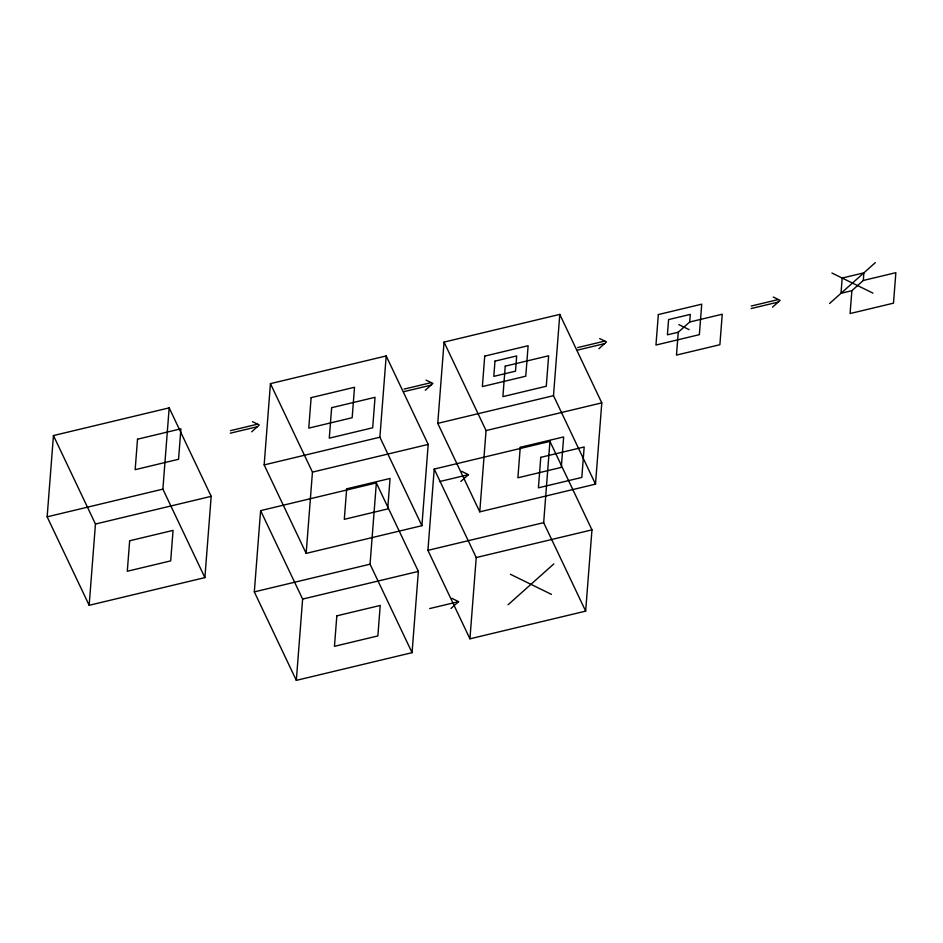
<?xml version="1.0" encoding="UTF-8"?>
<svg xmlns="http://www.w3.org/2000/svg" width="943" height="943" viewBox="0 0 943 943"><rect width="100%" height="100%" fill="white"/><g stroke="black" fill="none" stroke-linecap="round" stroke-linejoin="round"><path stroke-width="1.41" d="M47.15 516.835L53.445 435.56L169.174 407.871L211.185 496.336L204.89 577.611L89.161 605.3L47.15 516.835L162.88 489.134L169.174 407.871M89.161 605.3L95.455 524.037L53.445 435.56M254.315 591.886L260.61 510.623L376.351 482.922L418.362 571.399L412.067 652.662L296.326 680.363L254.315 591.886L370.057 564.197L376.351 482.922M264.158 464.911L270.441 383.636L386.182 355.947L428.193 444.412L421.898 525.687L306.157 553.376L264.158 464.911L379.888 437.21L386.182 355.947M296.326 680.363L302.62 599.088L260.61 510.623M306.157 553.376L312.451 472.113L270.441 383.636M427.922 550.347L434.216 469.084L549.946 441.383L591.956 529.86L585.662 611.123L469.932 638.824L427.922 550.347L543.663 522.658L549.946 441.383M437.752 423.36L444.047 342.097L559.788 314.396L601.787 402.873L595.505 484.136L479.763 511.837L437.752 423.36L553.494 395.671L559.788 314.396M469.932 638.824L476.227 557.549L434.216 469.084M479.763 511.837L486.058 430.562L444.047 342.097M678.253 332.231L676.485 355.087L719.886 344.702L722.244 314.219L689.698 322.011L678.253 332.231L667.408 334.824L668.587 319.583L690.288 314.396L689.698 322.011M851.859 290.692L850.091 313.548L893.492 303.163L895.85 272.68L863.305 280.472L851.859 290.692L841.015 293.285L842.193 278.044L863.894 272.857L863.305 280.472M251.675 431.811L259.313 424.998L252.465 421.651M425.281 390.272L432.908 383.459L426.071 380.112M598.888 348.733L606.514 341.92L599.677 338.572M460.821 481.472L468.447 474.659L461.61 471.311M772.494 307.182L780.12 300.381L773.272 297.033M450.99 608.459L458.616 601.646L451.768 598.298M829.569 303.505L875.328 262.637M508.065 604.769L553.824 563.902M230.469 430.656L257.592 424.161M404.075 389.117L431.199 382.622M577.682 347.578L604.805 341.083M751.276 306.027L778.399 299.544M230.281 433.191L257.404 426.707M403.875 391.651L430.998 385.168M577.481 350.112L604.604 343.617M751.088 308.573L778.211 302.078M95.455 524.037L211.185 496.336M312.451 472.113L428.193 444.412M486.058 430.562L601.787 402.873M439.509 481.59L468.447 474.659M302.62 599.088L418.362 571.399M476.227 557.549L591.956 529.86M429.678 608.565L458.616 601.646M831.926 273.022L872.97 293.12M678.842 324.616L689.109 329.637M510.422 574.287L551.466 594.385M553.494 395.671L595.505 484.136M543.663 522.658L585.662 611.123M379.888 437.21L421.898 525.687M370.057 564.197L412.067 652.662M162.88 489.134L204.89 577.611M129.651 540.775L127.293 571.258L170.695 560.873L173.052 530.39L129.651 540.775M137.525 439.19L135.155 469.661L178.557 459.276L180.915 428.806L137.525 439.19M311.119 397.651L308.762 428.122L352.163 417.737L354.521 387.267L311.119 397.651M331.641 407.694L329.284 438.165L372.685 427.78L375.043 397.309L331.641 407.694M336.828 615.838L334.459 646.309L377.86 635.924L380.229 605.453L336.828 615.838M346.659 488.851L344.301 519.322L387.703 508.937L390.06 478.466L346.659 488.851M484.726 356.112L482.368 386.583L525.77 376.198L528.127 345.716L484.726 356.112M494.981 361.134L493.802 376.363L515.503 371.177L516.681 355.935L494.981 361.134M505.248 366.155L502.89 396.626L546.28 386.241L548.649 355.77L505.248 366.155M520.253 447.312L517.896 477.783L561.297 467.398L563.655 436.927L520.253 447.312M540.775 457.355L538.418 487.826L581.819 477.441L584.177 446.97L540.775 457.355M658.332 314.561L655.963 345.044L699.364 334.659L701.722 304.176L658.332 314.561"/></g></svg>
